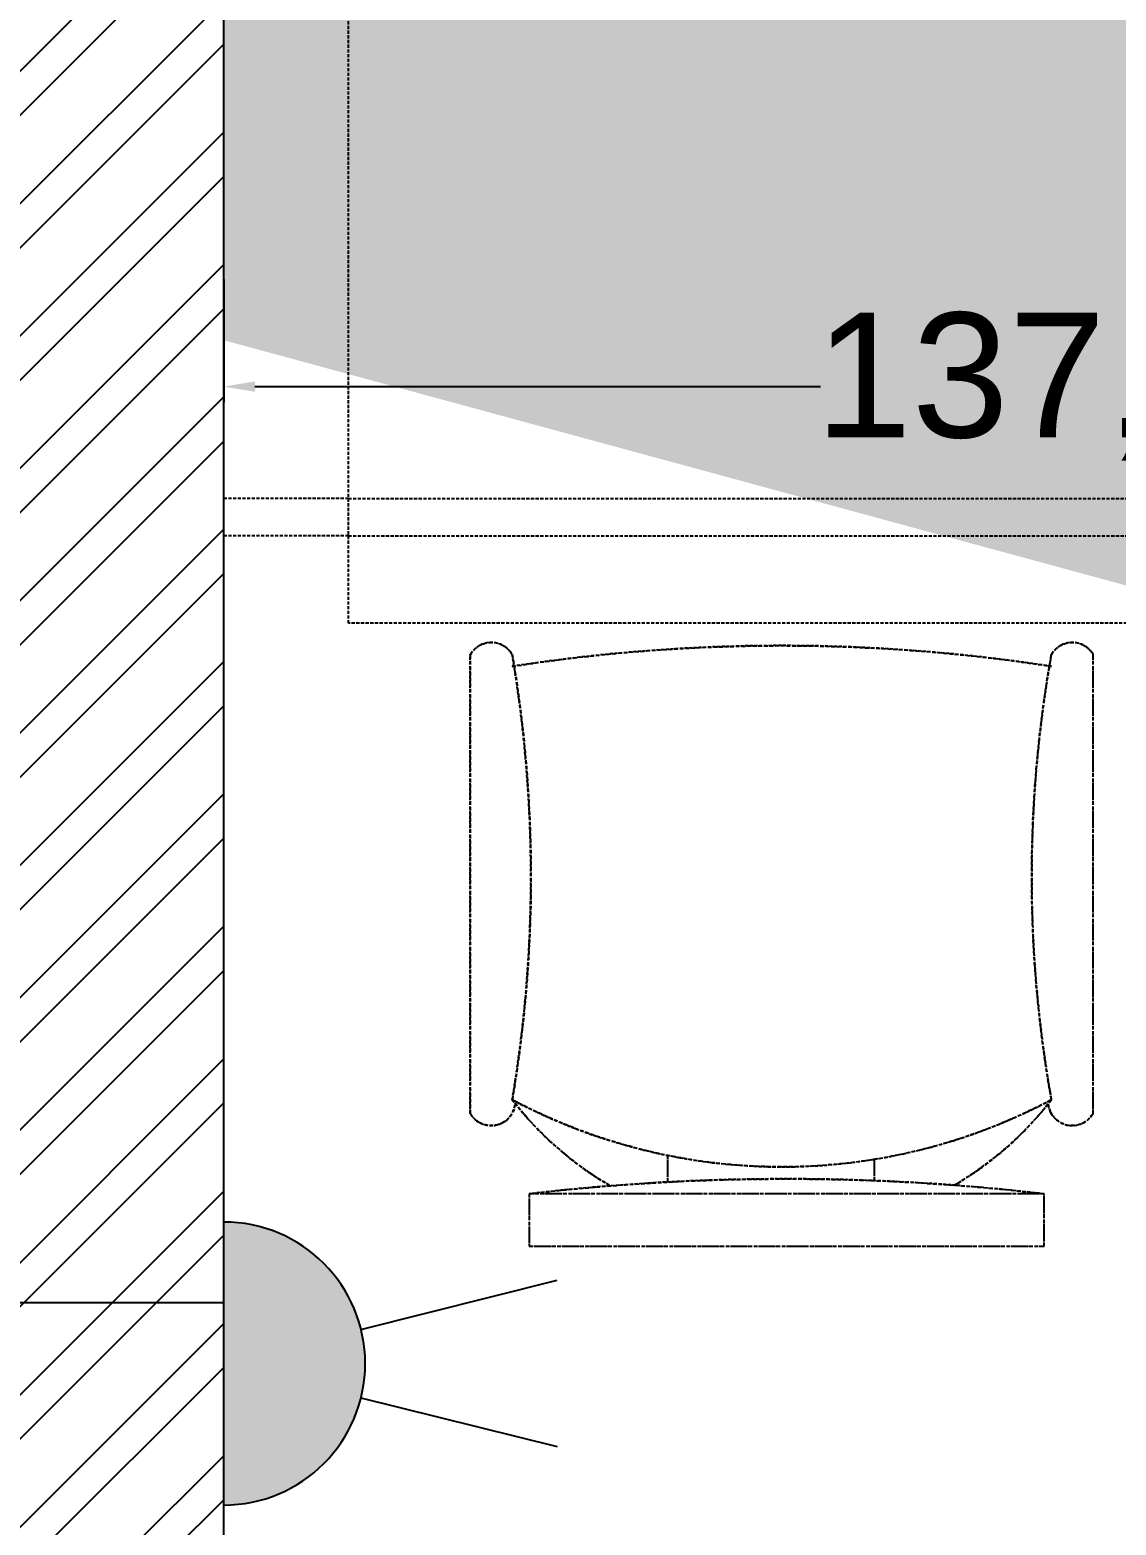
# Model space of a CAD drawing. Extents: x -2975 to 7327, y -1166 to 1029.
# Drawn here: x 59.5 to 146.5, y -370.1 to -250.3 of the extents above; entities that cross this region are included whole.
import ezdxf

# ---------------------------------------------------------------- set-up
doc = ezdxf.new("R2010")
doc.units = 0
doc.header["$PDMODE"] = 34
doc.linetypes.add('XR-Mince$0$Anchor Stor (Ground Floor Plan ) Xref$2$Retail Building ( Ground Floor ) Xref$0$HIDDEN', pattern=[0.375, 0.25, -0.125])
for name, color, linetype in [('E-TEXT-LIGHTING', 7, 'Continuous'), ('M-FIRE FIGHTING-2 INCH', 1, 'Continuous'), ('XR-Mince$0$ceiling', 149, 'Continuous'), ('XR-Mince$0$D2-03-04 PLAN$0$A-SECT-004L', 8, 'Continuous'), ('XR-Mince$0$fur dashed', 15, 'XR-Mince$0$Anchor Stor (Ground Floor Plan ) Xref$2$Retail Building ( Ground Floor ) Xref$0$HIDDEN'), ('XR-Mince$0$hatch-wall', 8, 'Continuous'), ('XR-Mince$0$power', 6, 'Continuous')]:
    doc.layers.add(name, color=color, linetype=linetype)
doc.styles.get("Standard").update_dxf_attribs({"font": 'arial.ttf'})
doc.dimstyles.new('ISO-25', dxfattribs={"dimtxt": 10, "dimasz": 2.5, "dimexe": 1.25, "dimexo": 0.625, "dimtad": 0, "dimtxsty": 'Standard', "dimcen": 2.5, "dimadec": 0, "dimazin": 0, "dimtfac": 1, "dimtix": 1, "dimtmove": 0, "dimatfit": 3, "dimfxl": 1, "dimarcsym": 0})

# ---------------------------------------------------------------- blocks, each defined once
blk = doc.blocks.new('XR-Mince$0$gfhfhh')
at = {"layer": 'XR-Mince$0$fur dashed'}
for p, q in [((-5832.981, -7608.143), (-5818.467, -7576.96)), ((-5818.467, -7576.96), (-5815.298, -7578.435)), ((-5809.068, -7577.719), (-5781.257, -7590.663)), ((-5815.298, -7578.435), (-5829.811, -7609.618)), ((-5819.281, -7589.076), (-5817.997, -7589.674)), ((-5825.191, -7601.546), (-5823.586, -7602.293)), ((-5829.811, -7609.618), (-5832.981, -7608.143)), ((-5826.622, -7615.434), (-5798.811, -7628.378))]:
    blk.add_line(p, q, dxfattribs=at)
for centre, radius, start, end in [((-5808.923, -7579.34), 1.612, 95.42891, 239.26706), ((-5957.032, -7531.436), 149.324, 328.42768, 341.65449), ((-5786.238, -7611.287), 38.416, 127.10045, 182.98172), ((-5804.394, -7602.837), 22.75, 102.74137, 124.58252), ((-5760.633, -7511.099), 84.949, 234.95594, 255.12623), ((-5782.587, -7591.588), 1.612, 275.42891, 34.65325), ((-5896.263, -7560.078), 117.756, 326.24845, 343.83371), ((-5804.394, -7602.837), 22.75, 185.27925, 207.3408), ((-5825.296, -7614.517), 1.612, 70.089, 214.65325), ((-5848.262, -7699.372), 89.279, 55.44977, 74.6324), ((-5798.959, -7626.765), 1.612, 275.42891, 34.65325)]:
    blk.add_arc(centre, radius, start, end, dxfattribs=at)
blk = doc.blocks.new('XR-Mince$0$fur')
at = {"layer": 'XR-Mince$0$fur dashed'}
for p, q in [((-13484.7, -21389.26), (-13484.7, -21319.26)), ((-13484.7, -21379.26), (-13494.7, -21379.26)), ((-13484.7, -21379.26), (-13344.7, -21379.26)), ((-13484.7, -21382.26), (-13494.7, -21382.26)), ((-13484.7, -21382.26), (-13344.7, -21382.26)), ((-13344.7, -21389.26), (-13484.7, -21389.26)), ((-13474.94, -21428.56), (-13474.94, -21391.74)), ((-13425.02, -21428.56), (-13425.02, -21391.74)), ((-13459.1, -21434.03), (-13459.1, -21431.91)), ((-13442.54, -21433.92), (-13442.54, -21432.22)), ((-13428.95, -21434.97), (-13470.22, -21434.97)), ((-13470.22, -21434.97), (-13470.22, -21439.17)), ((-13428.95, -21439.17), (-13428.95, -21434.97)), ((-13470.22, -21439.17), (-13428.95, -21439.17))]:
    blk.add_line(p, q, dxfattribs=at)
blk.add_lwpolyline([(-13484.7, -21319.26), (-13344.7, -21319.26), (-13344.7, -21389.26), (-13484.7, -21389.26)], close=True, dxfattribs=at)
for points in [[(-13484.7, -21379.26), (-13494.7, -21379.26)], [(-13484.7, -21379.26), (-13344.7, -21379.26)], [(-13484.7, -21382.26), (-13494.7, -21382.26)], [(-13484.7, -21382.26), (-13344.7, -21382.26)]]:
    blk.add_lwpolyline(points, dxfattribs=at)
for centre, radius, start, end in [((-13473.26, -21392.72), 1.93, 30.3883, 149.6126), ((-13449.97, -21532.35), 141.31, 81.2078, 98.7931), ((-13426.7, -21392.72), 1.93, 30.3883, 149.6126), ((-13577.21, -21409.6), 107.13, 350.4091, 9.5917), ((-13328.01, -21409.59), 101.94, 169.9153, 190.0856), ((-13473.27, -21427.58), 1.93, 210.3883, 354.9525), ((-13449.98, -21386.72), 46.1, 242.0598, 297.9411), ((-13449.98, -21410.75), 27.3, 217.7007, 239.7623), ((-13449.98, -21410.75), 27.3, 300.459, 322.3001), ((-13426.71, -21427.58), 1.93, 185.7744, 329.6126), ((-13449.59, -21612.97), 179.19, 83.387, 96.6138)]:
    blk.add_arc(centre, radius, start, end, dxfattribs=at)
at = {"layer": 'XR-Mince$0$fur dashed', "yscale": 1.2, "zscale": 1.2}
for p, xscale, rotation in [((-2239.49, -18945.67), -1.2, 245.0415068547198), ((-2327.94, -23967.19), 1.2, 294.9584931452802), ((-2256.97, -23967.19), 1.2, 294.9584931452802), ((-2186, -23967.2), 1.2, 294.9584931452802)]:
    blk.add_blockref('XR-Mince$0$gfhfhh', p, dxfattribs=dict(at, xscale=xscale, rotation=rotation))
blk = doc.blocks.new('XR-Mince$0$ceiling')
at = {"layer": 'XR-Mince$0$ceiling'}
h = blk.add_hatch(dxfattribs=at)
h.set_pattern_fill('CIRC', color=256, scale=10, pattern_type=2)
h.set_pattern_definition([(0, (4, 5000), (10, 10), [2, -8]), (90, (0, 5004), (-10, 10), [2, -8]), (45, (8, 5001), (-7.8e-06, 10.0000078), [1.4142136, -12.727922]), (45, (1, 5008), (-7.8e-06, 10.0000078), [1.4142136, -12.727922]), (135, (2, 5001), (-10.0000078, -7.8e-06), [1.4142136, -12.727922]), (135, (9, 5008), (-10.0000078, -7.8e-06), [1.4142136, -12.727922]), (63.434949, (0, 5006), (4e-09, 10), [2.236068, -20.124612]), (63.434949, (9, 5002), (4e-09, 10), [2.236068, -20.124619]), (153.434949, (4, 5000), (-10, 4e-09), [2.236068, -20.124619]), (153.434949, (8, 5009), (-10, 4e-09), [2.236068, -20.124619]), (206.565051, (4, 5000), (-10, -4e-09), [2.236068, -20.124612]), (206.565051, (8, 5001), (-10, -4e-09), [2.236068, -20.124612]), (296.565051, (0, 5004), (4e-09, -10), [2.236068, -20.124612]), (296.565051, (9, 5008), (4e-09, -10), [2.236068, -20.124612])])
h.paths.add_polyline_path([(-7433.02, -16160.94), (-7433.02, -16340.6), (-7974.57, -16453.74), (-7923.22, -16959.21), (-8295.32, -16959.21), (-8242.09, -16435.23), (-8494.7, -16366.57), (-8494.7, -15885.25), (-7837.6, -15885.25), (-7837.6, -16003.91), (-7680.58, -16160.94), (-7433.02, -16160.94)])
blk = doc.blocks.new('XR-Mince$0$power')
at = {"layer": 'XR-Mince$0$power', "linetype": 'Continuous'}
h = blk.add_hatch(color=256, dxfattribs=at)
h.dxf.hatch_style = 1
edge = h.paths.add_edge_path()
edge.add_arc((1505.3, -21448.58), 11.34, 270, 450)
edge.add_line((1505.3, -21437.24), (1505.3, -21459.92))
h = blk.add_hatch(color=256, dxfattribs=at)
h.dxf.hatch_style = 1
h.paths.add_polyline_path([(1505.3, -21459.92, 1), (1505.3, -21437.24)])
h = blk.add_hatch(color=256, dxfattribs=at)
h.dxf.hatch_style = 1
h.paths.add_polyline_path([(1505.3, -21459.92, 1), (1505.3, -21437.24)])
at = {"layer": 'XR-Mince$0$power'}
for p, q in [((1505.3, -21459.92), (1505.3, -21437.24)), ((1516.3, -21445.84), (1532.02, -21441.91)), ((1516.3, -21451.32), (1532.02, -21455.24))]:
    blk.add_line(p, q, dxfattribs=at)
blk.add_arc((1505.3, -21448.58), 11.34, 270, 90, dxfattribs=at)
blk = doc.blocks.new('XR-Mince')
at = {"layer": 'XR-Mince$0$hatch-wall', "ltscale": 100}
h = blk.add_hatch(dxfattribs=at)
h.set_pattern_fill('ANSI32', color=256, scale=20, style=0)
h.set_pattern_definition([(45, (8569.7315, 21091.42), (-5.3033009, 5.3033009), []), (45, (8573.267, 21091.42), (-5.3033009, 5.3033009), [])])
h.paths.add_polyline_path([(826.03, 917.71), (826.03, 937.71), (-54.97, 937.71), (-54.97, 937.71), (-74.97, 937.71), (-74.97, -352.29), (-97.47, -352.29), (-97.47, -372.29), (-74.97, -372.29), (-54.97, -372.29), (75.03, -372.29), (75.03, 352.71), (55.03, 352.71), (55.03, -352.29), (-54.97, -352.29), (-55.24, 352.63), (55.03, 352.63), (55.03, 372.63), (-54.97, 372.63), (-54.97, 917.71)])
h.paths.add_polyline_path([(946.03, 874.36), (966.03, 874.36), (975.03, 874.36), (975.03, 894.36), (966.03, 894.36), (966.03, 937.71), (946.03, 937.71)])
at = {"layer": 'XR-Mince$0$D2-03-04 PLAN$0$A-SECT-004L', "ltscale": 0.25}
for p, q in [((75.03, -372.29), (75.03, 352.71)), ((75.03, -372.29), (75.03, 352.71)), ((75.03, -352.29), (-74.97, -352.29))]:
    blk.add_line(p, q, dxfattribs=at)
at = {"layer": 'XR-Mince$0$fur dashed', "linetype": 'Continuous'}
blk.add_blockref('XR-Mince$0$fur', (13569.73, 21091.42), dxfattribs=at)
at = {"layer": 'XR-Mince$0$ceiling', "linetype": 'Continuous'}
blk.add_blockref('XR-Mince$0$ceiling', (8569.73, 16091.42), dxfattribs=at)
at = {"layer": 'XR-Mince$0$power', "linetype": 'Continuous'}
blk.add_blockref('XR-Mince$0$power', (-1430.27, 21091.42), dxfattribs=at)
blk = doc.blocks.new('*D117')
at = {"layer": 'Defpoints', "color": 0, "transparency": 16777216}
for p in [(75.03, -269.66), (212.52, -269.66), (75.03, -278.87)]:
    blk.add_point(p, dxfattribs=at)
at = {"layer": 'M-FIRE FIGHTING-2 INCH', "color": 0, "lineweight": -2, "transparency": 16777216}
for p, q in [((75.03, -270.29), (75.03, -280.12)), ((212.52, -270.29), (212.52, -280.12)), ((77.53, -278.87), (122.85, -278.87)), ((210.02, -278.87), (164.69, -278.87))]:
    blk.add_line(p, q, dxfattribs=at)
at = {"layer": 'M-FIRE FIGHTING-2 INCH', "color": 0, "transparency": 16777216}
for points in [[(77.53, -278.45), (77.53, -279.28), (75.03, -278.87)], [(210.02, -278.45), (210.02, -279.28), (212.52, -278.87)]]:
    blk.add_solid(points, dxfattribs=at)
at = {"layer": 'M-FIRE FIGHTING-2 INCH', "color": 0, "transparency": 16777216, "insert": (143.77, -278.87), "char_height": 10, "attachment_point": 5}
blk.add_mtext('137,49', dxfattribs=at)
blk = doc.blocks.new('*D145')
at = {"layer": 'Defpoints', "color": 0, "transparency": 16777216}
for p in [(212.52, -269.66), (70.35, -608.91), (161.21, -608.91)]:
    blk.add_point(p, dxfattribs=at)
at = {"layer": 'M-FIRE FIGHTING-2 INCH', "color": 0, "lineweight": -2, "transparency": 16777216}
for p, q in [((211.89, -269.66), (159.96, -269.66)), ((161.21, -272.16), (161.21, -417.87)), ((161.21, -606.41), (161.21, -460.7)), ((70.97, -608.91), (162.46, -608.91))]:
    blk.add_line(p, q, dxfattribs=at)
at = {"layer": 'M-FIRE FIGHTING-2 INCH', "color": 0, "transparency": 16777216}
for points in [[(160.79, -272.16), (161.62, -272.16), (161.21, -269.66)], [(160.79, -606.41), (161.62, -606.41), (161.21, -608.91)]]:
    blk.add_solid(points, dxfattribs=at)
at = {"layer": 'M-FIRE FIGHTING-2 INCH', "color": 0, "transparency": 16777216, "insert": (161.21, -439.29), "char_height": 10, "attachment_point": 5, "rotation": 90}
blk.add_mtext('339,25', dxfattribs=at)

msp = doc.modelspace()

# ---------------------------------------------------------------- block references
at = {"layer": 'E-TEXT-LIGHTING'}
msp.add_blockref('XR-Mince', (0, 0), dxfattribs=at)

# ---------------------------------------------------------------- next in the draw order: dimensions: what is measured, and where the dimension line sits
at = {"layer": 'M-FIRE FIGHTING-2 INCH', "color": 32, "true_color": 0xcd6928}
dim = msp.add_linear_dim(base=(161.208, -608.911), p1=(212.517, -269.661), p2=(70.349, -608.911), angle=90, dimstyle='ISO-25', dxfattribs=at)
dim.commit()
dim.dimension.update_dxf_attribs({"geometry": '*D145', "text_midpoint": (161.208, -439.286)})
dim = msp.add_linear_dim(base=(75.027, -278.866), p1=(212.517, -269.661), p2=(75.027, -269.661), dimstyle='ISO-25', dxfattribs=at)
dim.commit()
dim.dimension.update_dxf_attribs({"geometry": '*D117', "text_midpoint": (143.772, -278.866)})

doc.saveas('drawing.dxf')
